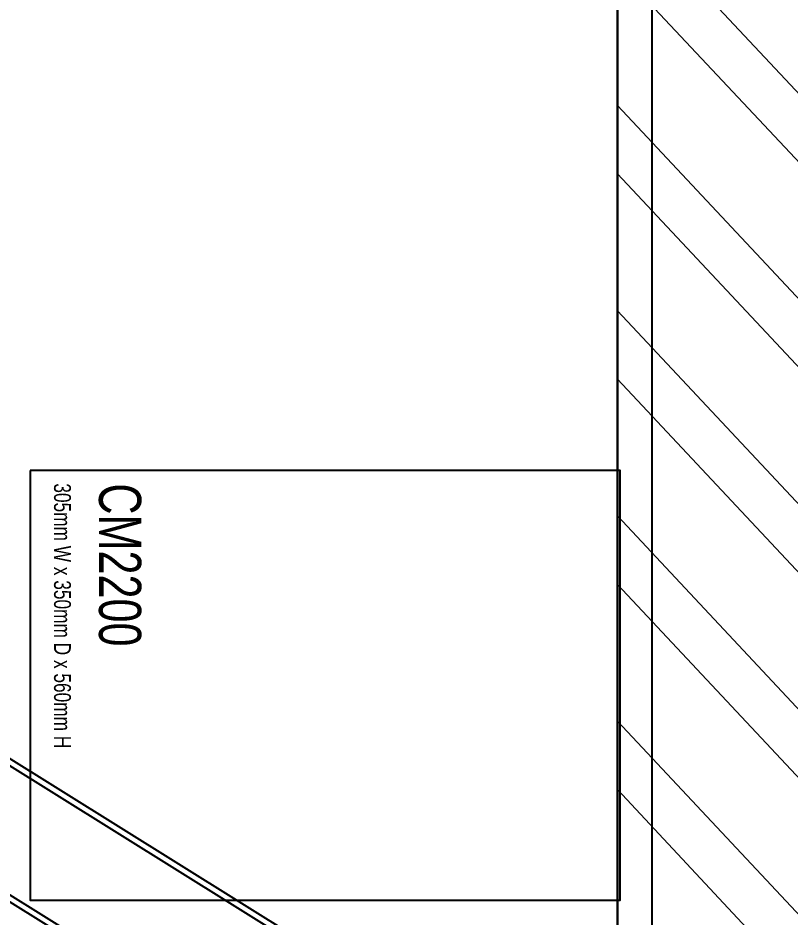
# Model space of a CAD drawing. Header units: feet. Extents: x 2461056 to 2478143, y -6057756 to -6049880.
# Drawn here: x 2474319 to 2474777, y -6056677 to -6056144 of the extents above; entities that cross this region are included whole.
import ezdxf

# ---------------------------------------------------------------- set-up
doc = ezdxf.new("R2010")
doc.units = ezdxf.units.FT
doc.header["$LTSCALE"] = 33
doc.header["$MEASUREMENT"] = 0
doc.layers.add('A-WALL', color=1, linetype='Continuous')
doc.layers.add('PDF_Geometry', color=7, linetype='Continuous')
for name, color, linetype, lineweight in [('LENS-FURNITURE', 13, 'Continuous', 9), ('LENS_DIMENSION', 193, 'Continuous', 0), ('LENS_PARTITION', 21, 'Continuous', 25), ('LN-ELEVATION-1', 81, 'Continuous', 25), ('LN-HATCH', 251, 'Continuous', 0)]:
    doc.layers.add(name, color=color, linetype=linetype, lineweight=lineweight)
doc.styles.get("Standard").update_dxf_attribs({"font": 'GILC____.TTF'})

# ---------------------------------------------------------------- blocks, each defined once
blk = doc.blocks.new('A$Cf23987e7')
at = {"layer": 'LN-HATCH'}
h = blk.add_hatch(dxfattribs=at)
h.set_pattern_fill('ANSI32', color=256, scale=222, angle=268.1105192815815)
h.set_pattern_definition([(313.1105192815815, (-2880332.710925836, 5458971.062385189), (60.77556509153959, 56.89370077437428), []), (313.1105192815815, (-2880334.004880607, 5458931.839296633), (60.77556509153959, 56.89370077437428), [])])
h.paths.add_polyline_path([(-1296.800000000745, 7240.399999999441), (1776.599999999627, 7240.399999999441), (2589.399999999442, 4802), (1282, 4802), (1282, 4675), (2631.733333333396, 4675), (2894.199999999255, 3887.599999999628), (-230, 3887.599999999628), (-230, 230), (-2160.400000000373, 230), (-2160.400000000373, -74.79999999981374), (-4344.799999999813, -176.4000000003725), (-4344.799999999813, -406.4000000003725), (-1930.400000000372, -294.3509743027389), (-1930.400000000372, -9.313226e-10), (0, 0), (0, 3657.599999999628), (3238.60617522709, 3657.599999999628), (1967.672841893509, 7470.399999999441), (-1296.800000000745, 7470.399999999441), (-13412.60000000056, 7470.399999999441), (-13412.60000000056, 7240.399999999441)])
at = {"layer": 'A-WALL'}
for p, q in [((-230, 3887.599999999628), (-230, 229.999999997206)), ((-230, 230), (-230, 3786))]:
    blk.add_line(p, q, dxfattribs=at)
blk = doc.blocks.new('MINGSING')
at = {"layer": 'LENS_PARTITION', "color": 1}
blk.add_lwpolyline([(0, 225.050557859242), (255, 225.050557859242), (255, 575.0505578592417), (0, 575.0505578592417)], close=True, dxfattribs=at)
at = {"insert": (7.55703631043434, 290.8781383554451), "char_height": 25, "width": 317.4808165720382, "attachment_point": 1}
blk.add_mtext('CM2200\\P{\\H0.4x;305mm W x 350mm D x 560mm H}', dxfattribs=at)
blk = doc.blocks.new('PHOROPTER')
at = {"layer": 'LN-ELEVATION-1', "lineweight": 25}
for points in [[(229.169565674878, 257.8649477846921), (406.9634161952708, -27.01500809239224)], [(347.2289559834462, -60.6858375254087), (172.3637664475536, 219.501510522794)], [(227.5081932299363, 253.9171995576471), (402.3733827665273, -26.2701484891586)], [(345.8813717633312, -65.13636992964894), (168.0875212373503, 219.7435859530233)]]:
    blk.add_lwpolyline(points, dxfattribs=at)
blk = doc.blocks.new('MOROTISED TABLE-TRIAL SET 950x600')
at = {"layer": 'PDF_Geometry', "lineweight": 25}
blk.add_lwpolyline([(415.5923622683621, 2.18279e-11), (550.0003704861738, 2.18279e-11, 0.4142524001247118), (599.9958994225599, 50.00260162355697), (599.9958994225599, 899.9973678589085, 0.4142518501714829), (550.0003704861738, 950.0000000000218), (50.00260613718999, 950.0000000000218, 0.4142929195148918), (4.605390131e-07, 899.9973678589085), (4.605390131e-07, 50.00260162355697, 0.414163635492108), (50.00260613718999, 2.18279e-11), (415.5923622683621, 2.18279e-11)], format="xyb", dxfattribs=at)

msp = doc.modelspace()

# ---------------------------------------------------------------- block references
at = {"xscale": -1, "rotation": 270}
msp.add_blockref('PHOROPTER', (2474263.975049621, -6056942.192156534), dxfattribs=at)
at = {"rotation": 270}
msp.add_blockref('MINGSING', (2474101.328392273, -6056412.352676605), dxfattribs=at)
at = {"layer": 'LENS-FURNITURE', "xscale": -1}
msp.add_blockref('MOROTISED TABLE-TRIAL SET 950x600', (2474695.129521375, -6056898.156819202), dxfattribs=at)
at = {"layer": 'LENS_DIMENSION'}
msp.add_blockref('A$Cf23987e7', (2474904.629294595, -6057349.952598648), dxfattribs=at)

doc.saveas('drawing.dxf')
